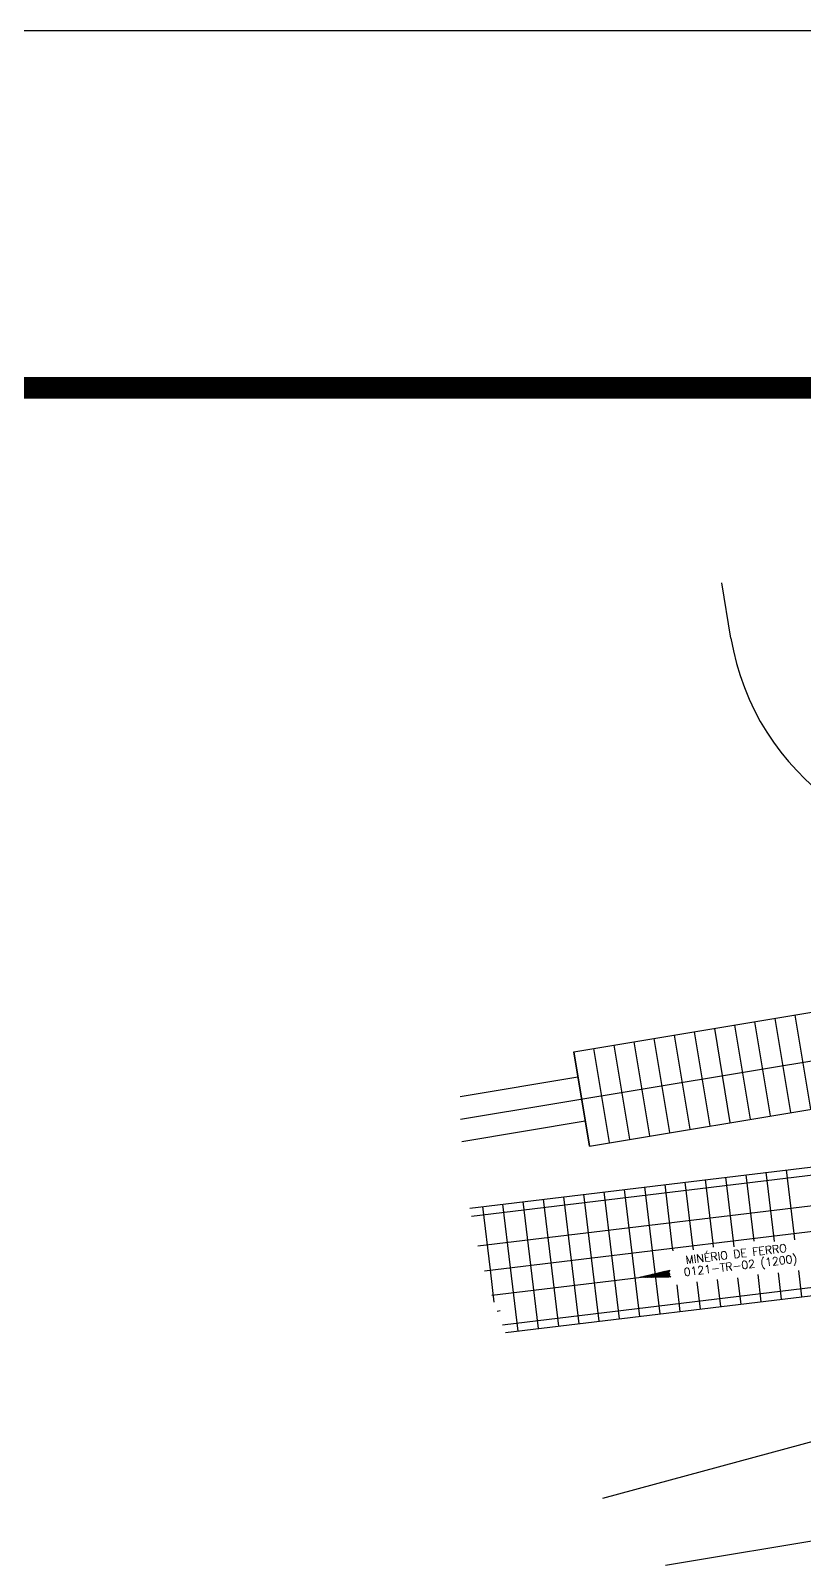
# Model space of a CAD drawing. Header units: millimetres. Extents: x -16232 to 52632, y -3739 to 20678.
# Drawn here: x 20024 to 20674, y 16531 to 17820 of the extents above; entities that cross this region are included whole.
import ezdxf
from ezdxf.enums import TextEntityAlignment as Align

# ---------------------------------------------------------------- set-up
doc = ezdxf.new("R2010")
doc.units = ezdxf.units.MM
doc.header["$LTSCALE"] = 300
doc.header["$MEASUREMENT"] = 0
doc.layers.add('CINZA-8', color=8, linetype='Continuous')
doc.layers.add('EM-PJ-TEXTO', color=7, linetype='Continuous')
doc.styles.add('ROMANT', font='ROMANT', dxfattribs={"height": 0.2})

# ---------------------------------------------------------------- blocks, each defined once
blk = doc.blocks.new('FORMATO_A1')
blk.add_line((841, 594), (0, 594))
at = {"const_width": 0.6}
blk.add_lwpolyline([(831, 584), (25, 584), (25, 10), (831, 10)], close=True, dxfattribs=at)

msp = doc.modelspace()

# ---------------------------------------------------------------- hatches: boundary and pattern name
at = {"layer": 'CINZA-8'}
h = msp.add_hatch(dxfattribs=at)
h.set_pattern_fill('LINE', color=256, scale=5.40113, style=0)
h.set_pattern_definition([(99.4254, (20480.632, 16962.356), (-16.9171, -2.8083), [])])
edge = h.paths.add_edge_path()
edge.add_line((20480.632, 16962.356), (20780.188, 17012.084))
edge.add_line((20480.632, 16962.356), (20493.767, 16883.228))
edge.add_line((20493.767, 16883.228), (20793.323, 16932.955))
edge.add_line((20774.891, 17043.991), (20823.194, 16753.017))

# ---------------------------------------------------------------- linework, layer by layer
for p, q in [((20612.722, 17309.824), (20605.029, 17356.169)), ((20480.632, 16962.356), (20780.188, 17012.084)), ((20385.493, 16905.908), (20798.876, 16974.532)), ((20480.632, 16962.356), (20493.767, 16883.228)), ((20385.174, 16924.907), (20484.122, 16941.333)), ((20400.035, 16799.275), (21453.072, 16926.045)), ((20493.767, 16883.228), (20793.323, 16932.955)), ((20386.482, 16887.02), (20490.277, 16904.251)), ((20393.374, 16831.152), (20802.056, 16880.352)), ((20394.618, 16824.393), (20830.432, 16876.859)), ((20648.864, 16807.813), (20642.445, 16861.137)), ((20665.89, 16809.862), (20659.471, 16863.187)), ((20529.685, 16793.465), (20523.265, 16846.789)), ((20546.71, 16795.515), (20540.291, 16848.839)), ((20563.736, 16797.564), (20557.317, 16850.889)), ((20580.762, 16799.614), (20574.342, 16852.938)), ((20597.787, 16801.664), (20591.368, 16854.988)), ((20614.813, 16803.713), (20608.394, 16857.038)), ((20631.839, 16805.763), (20625.419, 16859.087)), ((20427.531, 16781.167), (20421.111, 16834.492)), ((20444.556, 16783.217), (20438.137, 16836.541)), ((20461.582, 16785.266), (20455.163, 16838.591)), ((20478.608, 16787.316), (20472.188, 16840.64)), ((20495.633, 16789.366), (20489.214, 16842.69)), ((20512.659, 16791.415), (20506.24, 16844.74)), ((20410.505, 16779.118), (20404.086, 16832.442)), ((20405.482, 16778.513), (20810.86, 16827.314)), ((20666.534, 16804.511), (20665.89, 16809.862)), ((20553.13, 16742.19), (20546.71, 16795.515)), ((20564.028, 16795.136), (20563.736, 16797.564)), ((20581.202, 16795.957), (20580.762, 16799.614)), ((20598.198, 16798.248), (20597.787, 16801.664)), ((20615.448, 16798.442), (20614.813, 16803.713)), ((20632.152, 16803.162), (20631.839, 16805.763)), ((20649.439, 16803.038), (20648.864, 16807.813)), ((20420.592, 16733.144), (20845.792, 16784.332)), ((20450.976, 16729.892), (20444.556, 16783.217)), ((20468.002, 16731.942), (20461.582, 16785.266)), ((20485.027, 16733.992), (20478.608, 16787.316)), ((20502.053, 16736.041), (20495.633, 16789.366)), ((20519.079, 16738.091), (20512.659, 16791.415)), ((20536.104, 16740.141), (20529.685, 16793.465)), ((20413.774, 16751.967), (20410.505, 16779.118)), ((20411.803, 16757.856), (20556.447, 16775.269)), ((20423.173, 16726.545), (20819.665, 16774.277)), ((20433.95, 16727.843), (20427.531, 16781.167)), ((20559.882, 16778.449), (20536.188, 16772.83)), ((20560.538, 16773.034), (20536.188, 16772.83)), ((20536.297, 16772.844), (20536.285, 16772.853)), ((20536.297, 16772.843), (20536.288, 16772.831)), ((20536.352, 16772.869), (20536.336, 16772.848)), ((20536.357, 16772.832), (20536.336, 16772.848)), ((20537.164, 16772.949), (20537.053, 16773.035)), ((20537.164, 16772.948), (20537.077, 16772.838)), ((20537.315, 16773.098), (20537.202, 16772.953)), ((20537.346, 16772.84), (20537.202, 16772.953)), ((20538.03, 16773.054), (20537.821, 16773.218)), ((20538.03, 16773.053), (20537.866, 16772.844)), ((20538.278, 16773.326), (20538.068, 16773.058)), ((20538.336, 16772.848), (20538.068, 16773.058)), ((20538.896, 16773.159), (20538.589, 16773.4)), ((20538.896, 16773.158), (20538.655, 16772.851)), ((20539.241, 16773.554), (20538.934, 16773.163)), ((20539.325, 16772.856), (20538.934, 16773.163)), ((20539.763, 16773.264), (20539.357, 16773.582)), ((20539.763, 16773.263), (20539.445, 16772.857)), ((20540.204, 16773.783), (20539.801, 16773.268)), ((20540.315, 16772.865), (20539.801, 16773.268)), ((20540.629, 16773.369), (20540.125, 16773.764)), ((20540.629, 16773.368), (20540.234, 16772.864)), ((20541.167, 16774.011), (20540.667, 16773.373)), ((20541.305, 16772.873), (20540.667, 16773.373)), ((20541.495, 16773.474), (20540.893, 16773.946)), ((20541.495, 16773.473), (20541.023, 16772.871)), ((20542.13, 16774.239), (20541.533, 16773.478)), ((20542.294, 16772.881), (20541.533, 16773.478)), ((20542.361, 16773.578), (20541.661, 16774.128)), ((20542.361, 16773.578), (20541.812, 16772.877)), ((20543.093, 16774.468), (20542.4, 16773.583)), ((20543.284, 16772.89), (20542.4, 16773.583)), ((20543.228, 16773.683), (20542.429, 16774.31)), ((20543.228, 16773.683), (20542.601, 16772.884)), ((20544.094, 16773.788), (20543.197, 16774.492)), ((20544.056, 16774.696), (20543.266, 16773.688)), ((20544.273, 16772.898), (20543.266, 16773.688)), ((20544.094, 16773.788), (20543.391, 16772.89)), ((20544.96, 16773.893), (20543.964, 16774.674)), ((20545.019, 16774.924), (20544.132, 16773.793)), ((20545.263, 16772.906), (20544.132, 16773.793)), ((20544.96, 16773.893), (20544.18, 16772.897)), ((20545.827, 16773.998), (20544.732, 16774.857)), ((20545.827, 16773.998), (20544.969, 16772.904)), ((20545.981, 16775.153), (20544.999, 16773.898)), ((20546.253, 16772.914), (20544.999, 16773.898)), ((20546.693, 16774.103), (20545.5, 16775.039)), ((20546.693, 16774.103), (20545.758, 16772.91)), ((20546.944, 16775.381), (20545.865, 16774.003)), ((20547.242, 16772.923), (20545.865, 16774.003)), ((20547.559, 16774.208), (20546.268, 16775.221)), ((20547.559, 16774.208), (20546.548, 16772.917)), ((20547.907, 16775.609), (20546.731, 16774.108)), ((20548.232, 16772.931), (20546.731, 16774.108)), ((20548.426, 16774.313), (20547.036, 16775.403)), ((20548.426, 16774.313), (20547.337, 16772.923)), ((20548.87, 16775.838), (20547.597, 16774.213)), ((20549.221, 16772.939), (20547.597, 16774.213)), ((20549.292, 16774.418), (20547.804, 16775.585)), ((20549.292, 16774.418), (20548.126, 16772.93)), ((20549.833, 16776.066), (20548.464, 16774.318)), ((20550.211, 16772.947), (20548.464, 16774.318)), ((20550.158, 16774.523), (20548.572, 16775.767)), ((20550.158, 16774.523), (20548.915, 16772.937)), ((20550.796, 16776.294), (20549.33, 16774.423)), ((20551.201, 16772.956), (20549.33, 16774.423)), ((20551.024, 16774.628), (20549.34, 16775.949)), ((20551.024, 16774.628), (20549.704, 16772.943)), ((20551.891, 16774.733), (20550.108, 16776.131)), ((20551.759, 16776.523), (20550.196, 16774.528)), ((20552.19, 16772.964), (20550.196, 16774.528)), ((20551.891, 16774.733), (20550.494, 16772.95)), ((20552.757, 16774.838), (20550.876, 16776.313)), ((20552.722, 16776.751), (20551.063, 16774.633)), ((20553.18, 16772.972), (20551.063, 16774.633)), ((20552.757, 16774.838), (20551.283, 16772.956)), ((20553.623, 16774.943), (20551.644, 16776.495)), ((20553.685, 16776.979), (20551.929, 16774.738)), ((20554.17, 16772.981), (20551.929, 16774.738)), ((20553.623, 16774.943), (20552.072, 16772.963)), ((20554.49, 16775.048), (20552.412, 16776.678)), ((20554.648, 16777.208), (20552.795, 16774.843)), ((20555.159, 16772.989), (20552.795, 16774.843)), ((20554.49, 16775.048), (20552.861, 16772.97)), ((20555.356, 16775.153), (20553.18, 16776.86)), ((20555.356, 16775.153), (20553.651, 16772.976)), ((20555.611, 16777.436), (20553.662, 16774.948)), ((20556.149, 16772.997), (20553.662, 16774.948)), ((20556.222, 16775.258), (20553.948, 16777.042)), ((20556.222, 16775.258), (20554.44, 16772.983)), ((20556.574, 16777.664), (20554.528, 16775.053)), ((20557.138, 16773.005), (20554.528, 16775.053)), ((20557.089, 16775.363), (20554.716, 16777.224)), ((20557.089, 16775.363), (20555.229, 16772.989)), ((20557.537, 16777.893), (20555.394, 16775.158)), ((20558.128, 16773.014), (20555.394, 16775.158)), ((20557.955, 16775.468), (20555.484, 16777.406)), ((20557.955, 16775.468), (20556.018, 16772.996)), ((20558.821, 16775.573), (20556.252, 16777.588)), ((20558.5, 16778.121), (20556.26, 16775.263)), ((20559.118, 16773.022), (20556.26, 16775.263)), ((20558.821, 16775.573), (20556.808, 16773.003)), ((20559.687, 16775.678), (20557.02, 16777.77)), ((20559.463, 16778.349), (20557.127, 16775.368)), ((20560.107, 16773.03), (20557.127, 16775.368)), ((20559.687, 16775.678), (20557.597, 16773.009)), ((20560.554, 16775.783), (20557.788, 16777.952)), ((20560.446, 16778.604), (20557.993, 16775.473)), ((20561.123, 16773.018), (20557.993, 16775.473)), ((20560.554, 16775.783), (20558.386, 16773.016)), ((20561.42, 16775.888), (20558.556, 16778.134)), ((20561.446, 16778.88), (20558.859, 16775.578)), ((20562.16, 16772.989), (20558.859, 16775.578)), ((20561.42, 16775.888), (20559.175, 16773.023)), ((20604.207, 16748.339), (20601.473, 16771.046)), ((20621.232, 16750.389), (20618.578, 16772.435)), ((20638.258, 16752.439), (20635.507, 16775.295)), ((20655.284, 16754.488), (20652.607, 16776.726)), ((20672.309, 16756.538), (20669.655, 16778.588)), ((20570.156, 16744.24), (20567.472, 16766.533)), ((20587.181, 16746.29), (20584.447, 16769.005)), ((20416.358, 16744.57), (20418.628, 16744.946)), ((20504.932, 16587.404), (20771.344, 16659.61)), ((20557.825, 16531.225), (20760.911, 16564.938))]:
    msp.add_line(p, q, dxfattribs=at)
msp.add_arc((20822.494, 17344.647), 212.642, 189.425385, 279.425384, dxfattribs=at)
at = {"layer": 'EM-PJ-TEXTO', "const_width": 10.5, "flags": 128}
msp.add_lwpolyline([(19679.998, 17520.042), (24930, 17520)], dxfattribs=at)

# ---------------------------------------------------------------- block references
at = {"xscale": 30, "yscale": 30, "zscale": 30}
msp.add_blockref('FORMATO_A1', (0, 0), dxfattribs=at)

# ---------------------------------------------------------------- texts
at = {"layer": 'CINZA-8', "style": 'ROMANT', "width": 1.000511}
for s, p in [('MINÉRIO DE FERRO', (20616.938, 16793.665)), ('0121-TR-02 (1200)', (20620.777, 16782.539))]:
    msp.add_text(s, height=6.72225, rotation=6.893046, dxfattribs=at).set_placement(p, align=Align.MIDDLE)

doc.saveas('drawing.dxf')
